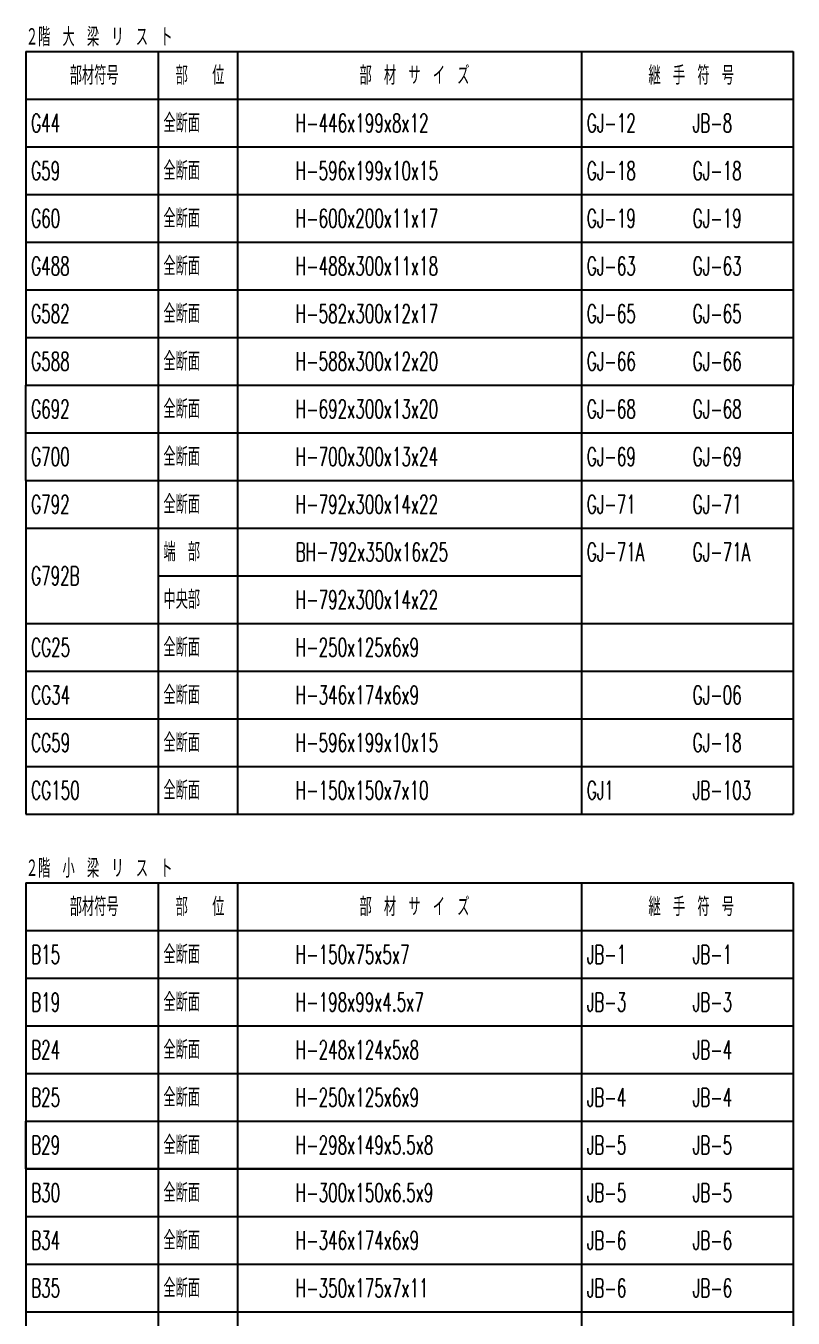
# Model space of a CAD drawing. Header units: millimetres. Extents: x -87051 to 180003, y -2961 to 97158.
# Drawn here: x -26030 to -11530, y 31638 to 56043 of the extents above; entities that cross this region are included whole.
import ezdxf

# ---------------------------------------------------------------- set-up
doc = ezdxf.new("R2010")
doc.units = ezdxf.units.MM
doc.header["$LTSCALE"] = 0.2
doc.styles.get("Standard").update_dxf_attribs({"font": 'simplex.shx', "width": 0.8, "height": 700, "bigfont": 'extfont2.shx'})

msp = doc.modelspace()

# ---------------------------------------------------------------- linework, layer by layer
at = {"color": 8, "linetype": 'Continuous'}
for p, q in [((-26029.7, 55556.9), (-11529.7, 55556.9)), ((-26029.7, 55556.9), (-26029.7, 49256.9)), ((-23529.7, 55556.9), (-23529.7, 41156.9)), ((-22029.7, 55556.9), (-22029.7, 41156.9)), ((-15529.7, 55556.9), (-15529.7, 41156.9)), ((-11529.7, 55556.9), (-11529.7, 49256.9)), ((-26029.7, 54656.9), (-11529.7, 54656.9)), ((-26029.7, 53756.9), (-11529.7, 53756.9)), ((-26029.7, 52856.9), (-11529.7, 52856.9)), ((-26029.7, 51956.9), (-11529.7, 51956.9)), ((-26029.7, 51056.9), (-11529.7, 51056.9)), ((-26029.7, 50156.9), (-11529.7, 50156.9)), ((-26029.7, 47456.9), (-26029.7, 41156.9)), ((-11529.7, 47456.9), (-11529.7, 41156.9)), ((-26029.7, 46556.9), (-11529.7, 46556.9)), ((-23529.7, 45656.9), (-15529.7, 45656.9)), ((-26029.7, 44756.9), (-11529.7, 44756.9)), ((-26029.7, 43856.9), (-11529.7, 43856.9)), ((-26029.7, 42956.9), (-11529.7, 42956.9)), ((-26029.7, 42056.9), (-11529.7, 42056.9)), ((-26029.7, 41156.9), (-11529.7, 41156.9)), ((-26029.7, 39856.9), (-11529.7, 39856.9)), ((-26029.7, 39856.9), (-26029.7, 20956.9)), ((-23529.7, 39856.9), (-23529.7, 20956.9)), ((-22029.7, 39856.9), (-22029.7, 20956.9)), ((-15529.7, 39856.9), (-15529.7, 20956.9)), ((-11529.7, 39856.9), (-11529.7, 20956.9)), ((-26029.7, 38956.9), (-11529.7, 38956.9)), ((-26029.7, 38056.9), (-11529.7, 38056.9)), ((-26029.7, 37156.9), (-11529.7, 37156.9)), ((-26029.7, 36256.9), (-11529.7, 36256.9)), ((-26029.7, 35356.9), (-11529.7, 35356.9)), ((-26029.7, 34456.9), (-11529.7, 34456.9)), ((-26029.7, 33556.9), (-11529.7, 33556.9)), ((-26029.7, 32656.9), (-11529.7, 32656.9)), ((-26029.7, 31756.9), (-11529.7, 31756.9))]:
    msp.add_line(p, q, dxfattribs=at)
at = {"linetype": 'Continuous'}
for p, q in [((-26029.7, 49256.9), (-11529.7, 49256.9)), ((-26029.7, 47456.9), (-26029.7, 49256.9)), ((-11529.7, 47456.9), (-11529.7, 49256.9)), ((-26029.7, 48356.9), (-11529.7, 48356.9)), ((-26029.7, 47456.9), (-11529.7, 47456.9))]:
    msp.add_line(p, q, dxfattribs=at)
msp.add_lwpolyline([(-26029.7, 35356.9), (-11529.7, 35356.9), (-11529.7, 34456.9), (-26029.7, 34456.9)], close=True)

# ---------------------------------------------------------------- texts
at = {"color": 8, "width": 0.6}
for s, p in [('２階\u3000大\u3000梁\u3000リ\u3000ス\u3000ト', (-26029.7, 55656.9)), ('部材符号', (-25199.7, 54931.9)), ('部\u3000\u3000位', (-23199.7, 54931.9)), ('部\u3000材\u3000サ\u3000イ\u3000ズ', (-19724.7, 54931.9)), ('継\u3000手\u3000符\u3000号', (-14264.7, 54931.9)), ('G44', (-25929.7, 54031.9)), ('全断面', (-23429.7, 54031.9)), ('H-446x199x8x12', (-20929.7, 54031.9)), ('GJ-12', (-15429.7, 54031.9)), ('JB-8', (-13429.7, 54031.9)), ('G59', (-25929.7, 53131.9)), ('全断面', (-23429.7, 53131.9)), ('H-596x199x10x15', (-20929.7, 53131.9)), ('GJ-18', (-15429.7, 53131.9)), ('GJ-18', (-13429.7, 53131.9)), ('G60', (-25929.7, 52231.9)), ('全断面', (-23429.7, 52231.9)), ('H-600x200x11x17', (-20929.7, 52231.9)), ('GJ-19', (-15429.7, 52231.9)), ('GJ-19', (-13429.7, 52231.9)), ('G488', (-25929.7, 51331.9)), ('全断面', (-23429.7, 51331.9)), ('H-488x300x11x18', (-20929.7, 51331.9)), ('GJ-63', (-15429.7, 51331.9)), ('GJ-63', (-13429.7, 51331.9)), ('G582', (-25929.7, 50431.9)), ('全断面', (-23429.7, 50431.9)), ('H-582x300x12x17', (-20929.7, 50431.9)), ('GJ-65', (-15429.7, 50431.9)), ('GJ-65', (-13429.7, 50431.9)), ('G588', (-25929.7, 49531.9)), ('全断面', (-23429.7, 49531.9)), ('H-588x300x12x20', (-20929.7, 49531.9)), ('GJ-66', (-15429.7, 49531.9)), ('GJ-66', (-13429.7, 49531.9)), ('G792', (-25929.7, 46831.9)), ('全断面', (-23429.7, 46831.9)), ('H-792x300x14x22', (-20929.7, 46831.9)), ('GJ-71', (-15429.7, 46831.9)), ('GJ-71', (-13429.7, 46831.9)), ('端\u3000部', (-23429.7, 45931.9)), ('BH-792x350x16x25', (-20929.7, 45931.9)), ('GJ-71A', (-15429.7, 45931.9)), ('GJ-71A', (-13429.7, 45931.9)), ('G792B', (-25929.7, 45481.9)), ('中央部', (-23429.7, 45031.9)), ('H-792x300x14x22', (-20929.7, 45031.9)), ('CG25', (-25929.7, 44131.9)), ('全断面', (-23429.7, 44131.9)), ('H-250x125x6x9', (-20929.7, 44131.9)), ('CG34', (-25929.7, 43231.9)), ('全断面', (-23429.7, 43231.9)), ('H-346x174x6x9', (-20929.7, 43231.9)), ('GJ-06', (-13429.7, 43231.9)), ('全断面', (-23429.7, 42331.9)), ('CG59', (-25929.7, 42331.9)), ('H-596x199x10x15', (-20929.7, 42331.9)), ('GJ-18', (-13429.7, 42331.9)), ('CG150', (-25929.7, 41431.9)), ('全断面', (-23429.7, 41431.9)), ('H-150x150x7x10', (-20929.7, 41431.9)), ('GJ1', (-15429.7, 41431.9)), ('JB-103', (-13429.7, 41431.9)), ('２階\u3000小\u3000梁\u3000リ\u3000ス\u3000ト', (-26029.7, 39956.9)), ('部材符号', (-25199.7, 39231.9)), ('部\u3000\u3000位', (-23199.7, 39231.9)), ('部\u3000材\u3000サ\u3000イ\u3000ズ', (-19724.7, 39231.9)), ('継\u3000手\u3000符\u3000号', (-14264.7, 39231.9)), ('B15', (-25929.7, 38331.9)), ('全断面', (-23429.7, 38331.9)), ('H-150x75x5x7', (-20929.7, 38331.9)), ('JB-1', (-15429.7, 38331.9)), ('JB-1', (-13429.7, 38331.9)), ('B19', (-25929.7, 37431.9)), ('全断面', (-23429.7, 37431.9)), ('H-198x99x4.5x7', (-20929.7, 37431.9)), ('JB-3', (-15429.7, 37431.9)), ('JB-3', (-13429.7, 37431.9)), ('B24', (-25929.7, 36531.9)), ('全断面', (-23429.7, 36531.9)), ('H-248x124x5x8', (-20929.7, 36531.9)), ('JB-4', (-13429.7, 36531.9)), ('B25', (-25929.7, 35631.9)), ('全断面', (-23429.7, 35631.9)), ('H-250x125x6x9', (-20929.7, 35631.9)), ('JB-4', (-15429.7, 35631.9)), ('JB-4', (-13429.7, 35631.9)), ('B30', (-25929.7, 33831.9)), ('全断面', (-23429.7, 33831.9)), ('H-300x150x6.5x9', (-20929.7, 33831.9)), ('JB-5', (-15429.7, 33831.9)), ('JB-5', (-13429.7, 33831.9)), ('B34', (-25929.7, 32931.9)), ('全断面', (-23429.7, 32931.9)), ('H-346x174x6x9', (-20929.7, 32931.9)), ('JB-6', (-15429.7, 32931.9)), ('JB-6', (-13429.7, 32931.9)), ('B35', (-25929.7, 32031.9)), ('全断面', (-23429.7, 32031.9)), ('H-350x175x7x11', (-20929.7, 32031.9)), ('JB-6', (-15429.7, 32031.9)), ('JB-6', (-13429.7, 32031.9))]:
    msp.add_text(s, height=350, dxfattribs=at).set_placement(p)
at = {"width": 0.6}
for s, p in [('G692', (-25929.7, 48631.9)), ('全断面', (-23429.7, 48631.9)), ('H-692x300x13x20', (-20929.7, 48631.9)), ('GJ-68', (-15429.7, 48631.9)), ('GJ-68', (-13429.7, 48631.9)), ('G700', (-25929.7, 47731.9)), ('全断面', (-23429.7, 47731.9)), ('H-700x300x13x24', (-20929.7, 47731.9)), ('GJ-69', (-15429.7, 47731.9)), ('GJ-69', (-13429.7, 47731.9)), ('B29', (-25929.7, 34731.9)), ('全断面', (-23429.7, 34731.9)), ('H-298x149x5.5x8', (-20929.7, 34731.9)), ('JB-5', (-15429.7, 34731.9)), ('JB-5', (-13429.7, 34731.9))]:
    msp.add_text(s, height=350, dxfattribs=at).set_placement(p)

doc.saveas('drawing.dxf')
